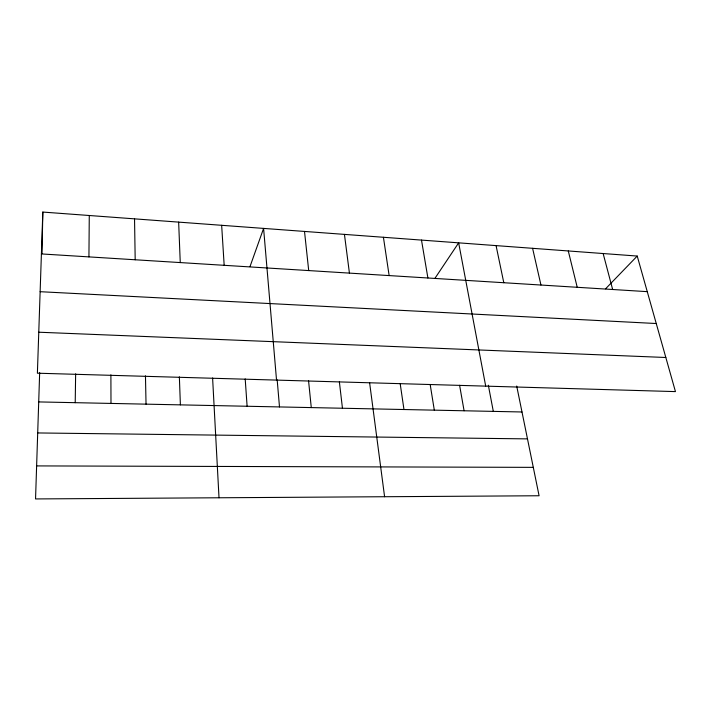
<?xml version="1.0" encoding="UTF-8"?>
<svg xmlns="http://www.w3.org/2000/svg" width="711" height="711" viewBox="0 0 711 711"><rect width="100%" height="100%" fill="white"/><g stroke="black" fill="none" stroke-linecap="round" stroke-linejoin="round"><path stroke-width="1.07" d="M88.928 256.893L89.275 215.504M75.215 402.684L75.642 373.826M42.02 253.676L42.82 212.065L637.225 256.058L675.45 391.601L37.39 373.204L42.82 212.065M39.665 372.608L35.55 498.935L539.089 495.754L516.701 386.037M249.979 266.643L263.594 228.409L276.535 380.101M435.052 278.179L458.657 242.842L485.702 386.135M605.576 288.808L637.225 256.058M36.625 465.909L533.294 467.358M37.701 432.946L527.482 438.883M38.714 401.919L521.99 411.98M38.776 332.215L665.825 357.491M40.136 291.697L656.253 323.523M41.416 253.934L647.259 291.652M603.141 253.534L612.651 289.493M568.276 250.956L577.225 287.288M532.592 248.308L540.947 285.031M496.065 245.606L503.797 282.72M488.333 385.211L493.31 411.385M459.599 385.282L464.087 410.771M421.49 240.087L427.898 277.992M430.164 384.429L434.314 410.158M383.425 237.27L389.139 275.584M400.169 383.567L403.972 409.527M369.604 382.687L384.589 496.731M344.444 234.39L349.421 273.113M339.369 381.816L342.453 408.238M304.512 231.43L308.707 270.571M308.556 380.74L311.276 407.59M277.174 379.834L279.494 406.932M245.197 378.91L247.108 406.257M221.654 225.298L224.169 265.31M212.598 377.968L219.015 497.771M178.648 222.116L180.256 262.581M179.359 376.83L180.39 404.87M145.462 375.843L146.039 404.15M134.539 218.855L135.188 259.773M110.898 374.848L110.987 403.421"/></g></svg>
